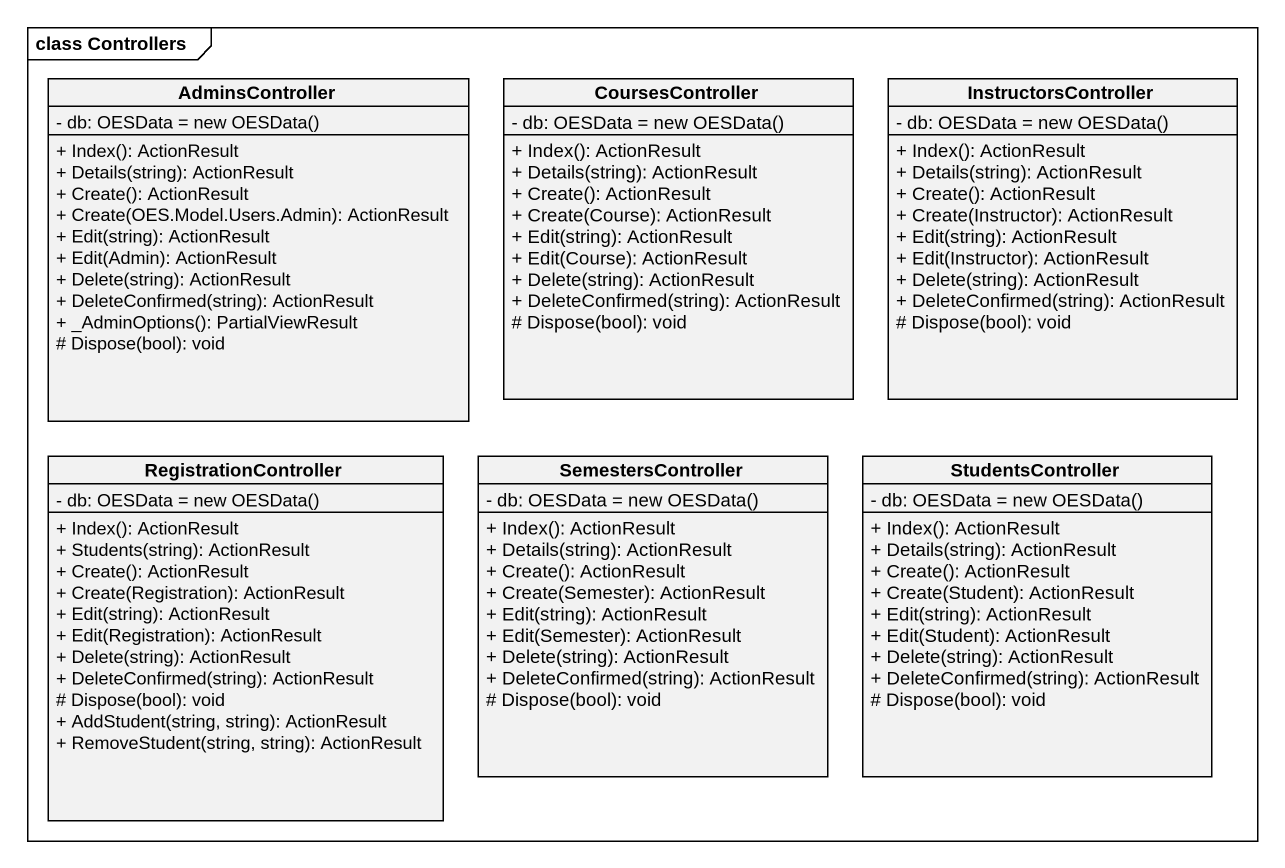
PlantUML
@startuml
mainframe class Controllers
hide circle
hide empty members
skinparam classAttributeIconSize 0
class AdminsController {
  {field} - db: OESData = new OESData()
  + Index(): ActionResult
  + Details(string): ActionResult
  + Create(): ActionResult
  + Create(OES.Model.Users.Admin): ActionResult
  + Edit(string): ActionResult
  + Edit(Admin): ActionResult
  + Delete(string): ActionResult
  + DeleteConfirmed(string): ActionResult
  + _AdminOptions(): PartialViewResult
  # Dispose(bool): void
}
class CoursesController {
  {field} - db: OESData = new OESData()
  + Index(): ActionResult
  + Details(string): ActionResult
  + Create(): ActionResult
  + Create(Course): ActionResult
  + Edit(string): ActionResult
  + Edit(Course): ActionResult
  + Delete(string): ActionResult
  + DeleteConfirmed(string): ActionResult
  # Dispose(bool): void
}
class InstructorsController {
  {field} - db: OESData = new OESData()
  + Index(): ActionResult
  + Details(string): ActionResult
  + Create(): ActionResult
  + Create(Instructor): ActionResult
  + Edit(string): ActionResult
  + Edit(Instructor): ActionResult
  + Delete(string): ActionResult
  + DeleteConfirmed(string): ActionResult
  # Dispose(bool): void
}
class RegistrationController {
  {field} - db: OESData = new OESData()
  + Index(): ActionResult
  + Students(string): ActionResult
  + Create(): ActionResult
  + Create(Registration): ActionResult
  + Edit(string): ActionResult
  + Edit(Registration): ActionResult
  + Delete(string): ActionResult
  + DeleteConfirmed(string): ActionResult
  # Dispose(bool): void
  + AddStudent(string, string): ActionResult
  + RemoveStudent(string, string): ActionResult
}
class SemestersController {
  {field} - db: OESData = new OESData()
  + Index(): ActionResult
  + Details(string): ActionResult
  + Create(): ActionResult
  + Create(Semester): ActionResult
  + Edit(string): ActionResult
  + Edit(Semester): ActionResult
  + Delete(string): ActionResult
  + DeleteConfirmed(string): ActionResult
  # Dispose(bool): void
}
class StudentsController {
  {field} - db: OESData = new OESData()
  + Index(): ActionResult
  + Details(string): ActionResult
  + Create(): ActionResult
  + Create(Student): ActionResult
  + Edit(string): ActionResult
  + Edit(Student): ActionResult
  + Delete(string): ActionResult
  + DeleteConfirmed(string): ActionResult
  # Dispose(bool): void
}
@enduml
